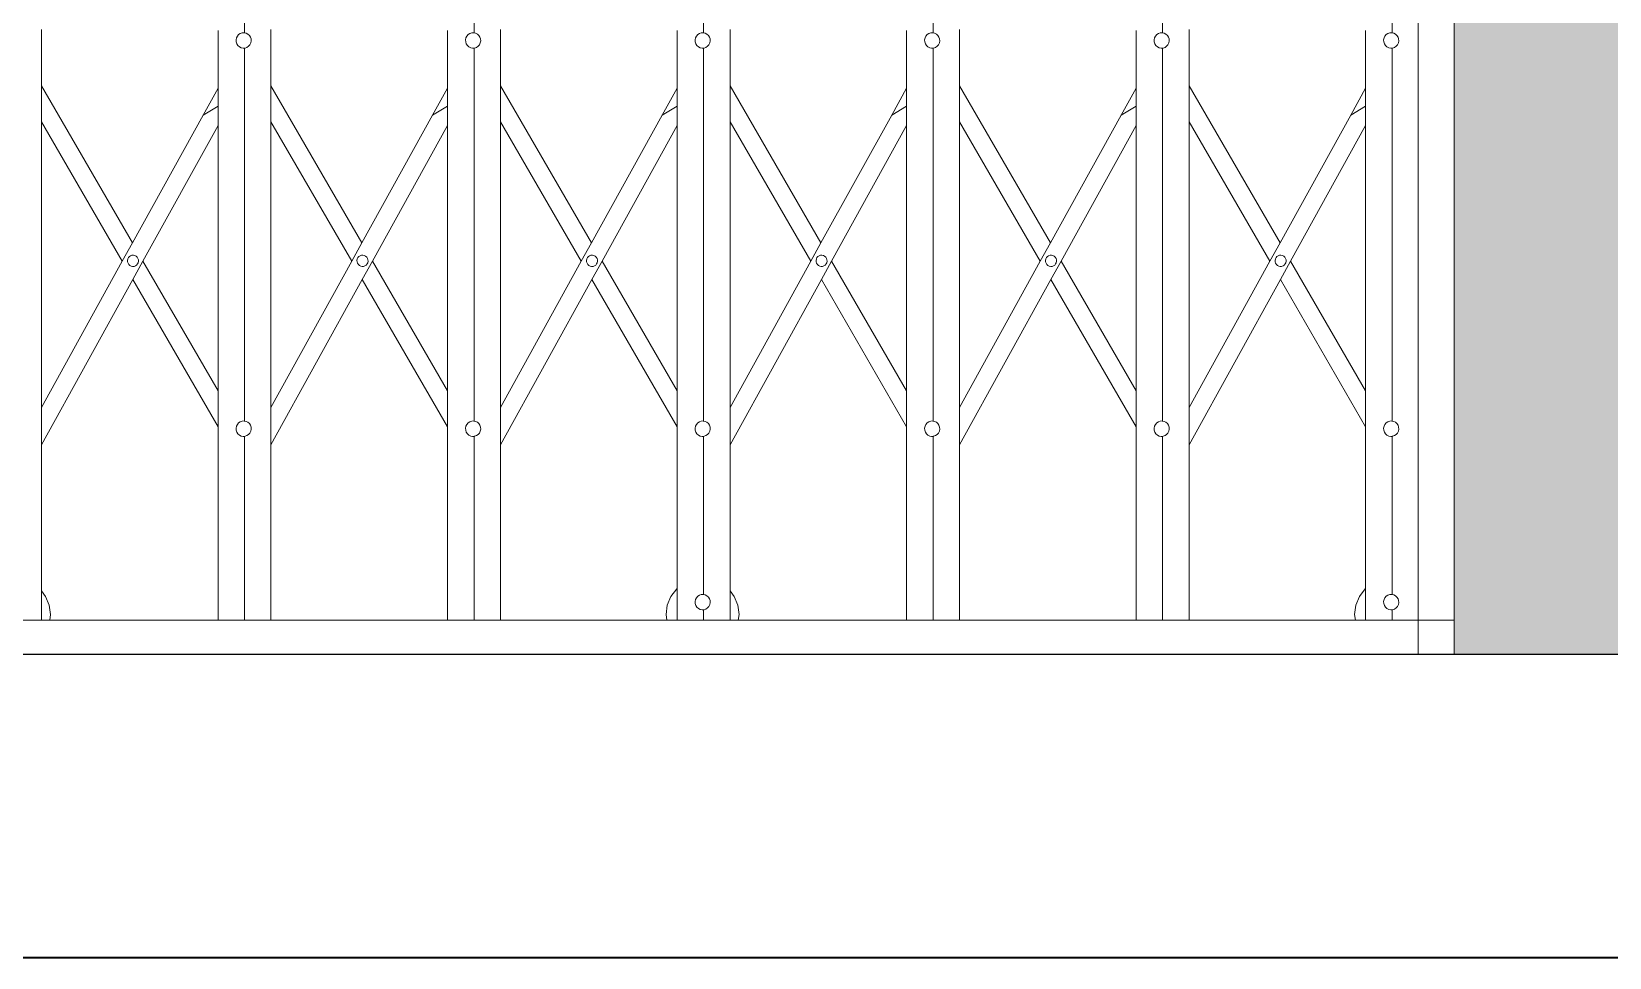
# Model space of a CAD drawing. Header units: inches. Extents: x -6800 to 96653, y -25814 to 17379.
# Drawn here: x 78948.1 to 79010.5, y -17416.8 to -17380.2 of the extents above; entities that cross this region are included whole.
import ezdxf

# ---------------------------------------------------------------- set-up
doc = ezdxf.new("R2010")
doc.units = ezdxf.units.IN
doc.header["$MEASUREMENT"] = 0
for name, color, linetype, lineweight in [('Door ele', 20, 'Continuous', 15), ('Ground level', 210, 'Continuous', 35), ('Win ele', 211, 'Continuous', 15)]:
    doc.layers.add(name, color=color, linetype=linetype, lineweight=lineweight)

msp = doc.modelspace()

# ---------------------------------------------------------------- hatches: boundary and pattern name
at = {"layer": 'Win ele', "transparency": 33554559}
h = msp.add_hatch(color=256, dxfattribs=at)
h.dxf.hatch_style = 1
h.paths.add_polyline_path([(79495.029, -17231.325), (79333.029, -17231.325), (79333.029, -17237.825), (79337.529, -17237.825), (79337.529, -17237.325), (79490.529, -17237.325), (79490.529, -17237.825), (79495.029, -17237.825)])
h.paths.add_polyline_path([(79330.029, -17231.325), (79228.029, -17231.325), (79228.029, -17237.825), (79232.529, -17237.825), (79232.529, -17237.325), (79325.529, -17237.325), (79325.529, -17237.825), (79330.029, -17237.825)])
h.paths.add_polyline_path([(79225.029, -17231.325), (79193.529, -17231.325), (79193.529, -17237.325), (79220.529, -17237.325), (79220.529, -17237.825), (79225.029, -17237.825)])
h.paths.add_polyline_path([(79145.529, -17231.325), (79120.029, -17231.325), (79120.029, -17237.825), (79124.529, -17237.825), (79124.529, -17237.325), (79145.529, -17237.325)])
h.paths.add_polyline_path([(79117.029, -17231.325), (79012.029, -17231.325), (79012.029, -17237.825), (79016.529, -17237.825), (79016.529, -17237.325), (79112.529, -17237.325), (79112.529, -17237.825), (79117.029, -17237.825)])
h.paths.add_polyline_path([(79009.029, -17231.325), (78886.029, -17231.325), (78886.029, -17237.825), (78890.529, -17237.825), (78890.529, -17237.325), (79004.529, -17237.325), (79004.529, -17237.825), (79009.029, -17237.825)])
h.paths.add_polyline_path([(78883.029, -17231.325), (78878.529, -17231.325), (78878.529, -17237.825), (78883.029, -17237.825)])
h.paths.add_polyline_path([(78890.529, -17239.325), (78886.029, -17239.325), (78886.029, -17267.325), (78890.529, -17267.325)])
h.paths.add_polyline_path([(78883.029, -17239.325), (78878.529, -17239.325), (78878.529, -17267.325), (78883.029, -17267.325)])
h.paths.add_polyline_path([(79009.029, -17239.325), (79004.529, -17239.325), (79004.529, -17267.325), (79009.029, -17267.325)])
h.paths.add_polyline_path([(79016.529, -17239.325), (79012.029, -17239.325), (79012.029, -17267.325), (79016.529, -17267.325)])
h.paths.add_polyline_path([(79124.529, -17239.325), (79120.029, -17239.325), (79120.029, -17267.325), (79124.529, -17267.325)])
h.paths.add_polyline_path([(79117.029, -17239.325), (79112.529, -17239.325), (79112.529, -17267.325), (79117.029, -17267.325)])
h.paths.add_polyline_path([(79225.029, -17239.325), (79220.529, -17239.325), (79220.529, -17267.325), (79225.029, -17267.325)])
h.paths.add_polyline_path([(79232.529, -17239.325), (79228.029, -17239.325), (79228.029, -17267.325), (79232.529, -17267.325)])
h.paths.add_polyline_path([(79337.529, -17239.325), (79333.029, -17239.325), (79333.029, -17267.325), (79337.529, -17267.325)])
h.paths.add_polyline_path([(79330.029, -17239.325), (79325.529, -17239.325), (79325.529, -17267.325), (79330.029, -17267.325)])
h.paths.add_polyline_path([(79337.529, -17272.325), (79595.529, -17272.325), (79595.529, -17286.325), (79607.529, -17286.325), (79607.529, -17272.325), (79703.529, -17272.325), (79703.529, -17286.325), (79715.529, -17286.325), (79715.529, -17272.325), (79856.529, -17272.325), (79856.529, -17286.325), (79868.529, -17286.325), (79868.529, -17272.325), (80009.529, -17272.325), (80009.529, -17286.325), (80021.529, -17286.325), (80021.529, -17272.325), (80063.529, -17272.325), (80063.529, -17267.325), (78836.529, -17267.325), (78836.529, -17272.325), (78878.529, -17272.325), (78878.529, -17286.325), (78890.529, -17286.325), (78890.529, -17272.325), (79004.529, -17272.325), (79004.529, -17286.325), (79016.529, -17286.325), (79016.529, -17272.325), (79112.529, -17272.325), (79112.529, -17286.325), (79124.529, -17286.325), (79124.529, -17272.325), (79220.529, -17272.325), (79220.529, -17286.325), (79232.529, -17286.325), (79232.529, -17272.325), (79325.529, -17272.325), (79325.529, -17286.325), (79337.529, -17286.325)])
h.paths.add_polyline_path([(79225.029, -17157.325), (79120.029, -17157.325), (79120.029, -17166.325), (79225.029, -17166.325)])
h.paths.add_polyline_path([(79330.029, -17157.325), (79228.029, -17157.325), (79228.029, -17166.325), (79330.029, -17166.325)])
h.paths.add_polyline_path([(79117.029, -17157.325), (79012.029, -17157.325), (79012.029, -17166.325), (79117.029, -17166.325)])
h.paths.add_polyline_path([(79009.029, -17157.325), (78917.529, -17157.325), (78886.029, -17157.325), (78886.029, -17166.325), (79009.029, -17166.325)])
h.paths.add_polyline_path([(78883.029, -17157.325), (78878.529, -17157.325), (78878.529, -17160.325), (78836.529, -17160.325), (78836.529, -17166.325), (78883.029, -17166.325)])
h.paths.add_polyline_path([(79495.029, -17157.325), (79333.029, -17157.325), (79333.029, -17166.325), (79495.029, -17166.325)])
h.paths.add_polyline_path([(79600.029, -17157.325), (79498.029, -17157.325), (79498.029, -17166.325), (79600.029, -17166.325)])
h.paths.add_polyline_path([(79708.029, -17157.325), (79603.029, -17157.325), (79603.029, -17166.325), (79708.029, -17166.325)])
h.paths.add_polyline_path([(79861.029, -17157.325), (79711.029, -17157.325), (79711.029, -17166.325), (79861.029, -17166.325)])
h.paths.add_polyline_path([(80014.029, -17157.325), (79864.029, -17157.325), (79864.029, -17166.325), (80014.029, -17166.325)])
h.paths.add_polyline_path([(80063.529, -17157.325), (80017.029, -17157.325), (80017.029, -17166.325), (80063.529, -17166.325)])
h.paths.add_polyline_path([(80063.529, -17231.325), (80017.029, -17231.325), (80017.029, -17237.825), (80021.529, -17237.825), (80021.529, -17237.325), (80063.529, -17237.325)])
h.paths.add_polyline_path([(80021.529, -17239.325), (80017.029, -17239.325), (80017.029, -17267.325), (80021.529, -17267.325)])
h.paths.add_polyline_path([(80014.029, -17239.325), (80009.529, -17239.325), (80009.529, -17267.325), (80014.029, -17267.325)])
h.paths.add_polyline_path([(80014.029, -17231.325), (79864.029, -17231.325), (79864.029, -17237.825), (79868.529, -17237.825), (79868.529, -17237.325), (80009.529, -17237.325), (80009.529, -17237.825), (80014.029, -17237.825)])
h.paths.add_polyline_path([(79861.029, -17231.325), (79793.529, -17231.325), (79793.529, -17237.325), (79856.529, -17237.325), (79856.529, -17237.825), (79861.029, -17237.825)])
h.paths.add_polyline_path([(79868.529, -17239.325), (79864.029, -17239.325), (79864.029, -17267.325), (79868.529, -17267.325)])
h.paths.add_polyline_path([(79861.029, -17239.325), (79856.529, -17239.325), (79856.529, -17267.325), (79861.029, -17267.325)])
h.paths.add_polyline_path([(79715.529, -17239.325), (79711.029, -17239.325), (79711.029, -17267.325), (79715.529, -17267.325)])
h.paths.add_polyline_path([(79708.029, -17239.325), (79703.529, -17239.325), (79703.529, -17267.325), (79708.029, -17267.325)])
h.paths.add_polyline_path([(79708.029, -17231.325), (79703.529, -17231.325), (79703.529, -17237.825), (79708.029, -17237.825)])
h.paths.add_polyline_path([(79745.529, -17231.325), (79711.029, -17231.325), (79711.029, -17237.825), (79715.529, -17237.825), (79715.529, -17237.325), (79745.529, -17237.325)])
h.paths.add_polyline_path([(79607.529, -17239.325), (79603.029, -17239.325), (79603.029, -17267.325), (79607.529, -17267.325)])
h.paths.add_polyline_path([(79607.529, -17231.325), (79603.029, -17231.325), (79603.029, -17237.825), (79607.529, -17237.825)])
h.paths.add_polyline_path([(79600.029, -17231.325), (79565.529, -17231.325), (79565.529, -17237.325), (79595.529, -17237.325), (79595.529, -17237.825), (79600.029, -17237.825)])
h.paths.add_polyline_path([(79600.029, -17239.325), (79595.529, -17239.325), (79595.529, -17267.325), (79600.029, -17267.325)])
h.paths.add_polyline_path([(79517.529, -17231.325), (79498.029, -17231.325), (79498.029, -17237.825), (79502.529, -17237.825), (79502.529, -17237.325), (79517.529, -17237.325)])
h.paths.add_polyline_path([(79495.029, -17239.325), (79490.529, -17239.325), (79490.529, -17267.325), (79495.029, -17267.325)])
h.paths.add_polyline_path([(79502.529, -17239.325), (79498.029, -17239.325), (79498.029, -17267.325), (79502.529, -17267.325)])
h.paths.add_polyline_path([(79502.529, -17272.325), (79490.529, -17272.325), (79490.529, -17404.825), (79502.529, -17404.825)])
h.paths.add_polyline_path([(79337.529, -17286.325), (79325.529, -17286.325), (79325.529, -17404.825), (79337.529, -17404.825)])
h.paths.add_polyline_path([(79232.529, -17286.325), (79220.529, -17286.325), (79220.529, -17404.825), (79232.529, -17404.825)])
h.paths.add_polyline_path([(79124.529, -17286.325), (79112.529, -17286.325), (79112.529, -17404.825), (79124.529, -17404.825)])
h.paths.add_polyline_path([(79016.529, -17286.325), (79004.529, -17286.325), (79004.529, -17298.325), (78890.529, -17298.325), (78890.529, -17304.325), (78891.954, -17304.325), (79002.961, -17304.325), (79004.386, -17304.325), (79004.386, -17305.75), (79004.386, -17358.572), (79004.386, -17403.485), (79004.386, -17404.825), (79016.529, -17404.825)])
h.paths.add_polyline_path([(78890.529, -17286.325), (78878.529, -17286.325), (78878.529, -17404.825), (78890.529, -17404.825)])
h.paths.add_polyline_path([(79715.529, -17286.325), (79703.529, -17286.325), (79703.529, -17404.825), (79715.529, -17404.825)])
h.paths.add_polyline_path([(79868.529, -17286.325), (79856.529, -17286.325), (79856.529, -17416.825), (79868.529, -17416.825)])
h.paths.add_polyline_path([(80021.529, -17286.325), (80009.529, -17286.325), (80009.529, -17416.825), (80021.529, -17416.825)])
h.paths.add_polyline_path([(78878.529, -17239.325), (78836.529, -17239.325), (78836.529, -17242.325), (78878.529, -17242.325)])
h.paths.add_polyline_path([(78878.529, -17236.325), (78836.529, -17236.325), (78836.529, -17237.825), (78878.529, -17237.825)])

# ---------------------------------------------------------------- linework, layer by layer
at = {"transparency": 33554687}
msp.add_line((78825.529, -17404.825), (79703.529, -17404.825), dxfattribs=at)
at = {"layer": 'Door ele', "transparency": 33554651}
for p, q in [((79002.961, -17358.572), (79002.961, -17403.485)), ((79004.386, -17403.485), (79004.386, -17358.572)), ((78956.541, -17380.252), (78956.541, -17366.518)), ((78965.62, -17380.252), (78965.62, -17366.518)), ((78974.698, -17380.252), (78974.698, -17366.518)), ((78983.776, -17380.252), (78983.776, -17366.518)), ((78992.854, -17380.252), (78992.854, -17366.518)), ((79001.932, -17380.252), (79001.932, -17366.518)), ((78948.511, -17382.351), (78948.511, -17380.123)), ((78955.494, -17382.438), (78955.494, -17380.159)), ((78956.223, -17380.455), (78956.207, -17380.533)), ((78956.207, -17380.533), (78956.212, -17380.613)), ((78956.258, -17380.383), (78956.223, -17380.455)), ((78956.31, -17380.323), (78956.258, -17380.383)), ((78956.375, -17380.279), (78956.31, -17380.323)), ((78956.449, -17380.254), (78956.375, -17380.279)), ((78956.527, -17380.249), (78956.449, -17380.254)), ((78956.541, -17380.252), (78956.527, -17380.249)), ((78956.604, -17380.265), (78956.541, -17380.252)), ((78956.674, -17380.301), (78956.604, -17380.265)), ((78956.733, -17380.354), (78956.674, -17380.301)), ((78956.776, -17380.421), (78956.733, -17380.354)), ((78956.8, -17380.496), (78956.776, -17380.421)), ((78956.805, -17380.576), (78956.8, -17380.496)), ((78957.589, -17382.351), (78957.589, -17380.123)), ((78964.572, -17382.438), (78964.572, -17380.159)), ((78965.301, -17380.455), (78965.286, -17380.533)), ((78965.286, -17380.533), (78965.29, -17380.613)), ((78965.336, -17380.383), (78965.301, -17380.455)), ((78965.388, -17380.323), (78965.336, -17380.383)), ((78965.453, -17380.279), (78965.388, -17380.323)), ((78965.528, -17380.254), (78965.453, -17380.279)), ((78965.606, -17380.249), (78965.528, -17380.254)), ((78965.62, -17380.252), (78965.606, -17380.249)), ((78965.682, -17380.265), (78965.62, -17380.252)), ((78965.752, -17380.301), (78965.682, -17380.265)), ((78965.811, -17380.354), (78965.752, -17380.301)), ((78965.854, -17380.421), (78965.811, -17380.354)), ((78965.879, -17380.496), (78965.854, -17380.421)), ((78965.883, -17380.576), (78965.879, -17380.496)), ((78966.667, -17382.351), (78966.667, -17380.123)), ((78973.65, -17382.438), (78973.65, -17380.159)), ((78974.379, -17380.455), (78974.364, -17380.533)), ((78974.364, -17380.533), (78974.369, -17380.613)), ((78974.414, -17380.383), (78974.379, -17380.455)), ((78974.466, -17380.323), (78974.414, -17380.383)), ((78974.532, -17380.279), (78974.466, -17380.323)), ((78974.606, -17380.254), (78974.532, -17380.279)), ((78974.684, -17380.249), (78974.606, -17380.254)), ((78974.698, -17380.252), (78974.684, -17380.249)), ((78974.76, -17380.265), (78974.698, -17380.252)), ((78974.83, -17380.301), (78974.76, -17380.265)), ((78974.889, -17380.354), (78974.83, -17380.301)), ((78974.932, -17380.421), (78974.889, -17380.354)), ((78974.957, -17380.496), (78974.932, -17380.421)), ((78974.961, -17380.576), (78974.957, -17380.496)), ((78975.745, -17382.351), (78975.745, -17380.123)), ((78982.728, -17382.438), (78982.728, -17380.159)), ((78983.458, -17380.455), (78983.442, -17380.533)), ((78983.442, -17380.533), (78983.447, -17380.613)), ((78983.493, -17380.383), (78983.458, -17380.455)), ((78983.544, -17380.323), (78983.493, -17380.383)), ((78983.61, -17380.279), (78983.544, -17380.323)), ((78983.684, -17380.254), (78983.61, -17380.279)), ((78983.762, -17380.249), (78983.684, -17380.254)), ((78983.776, -17380.252), (78983.762, -17380.249)), ((78983.839, -17380.265), (78983.776, -17380.252)), ((78983.909, -17380.301), (78983.839, -17380.265)), ((78983.967, -17380.354), (78983.909, -17380.301)), ((78984.01, -17380.421), (78983.967, -17380.354)), ((78984.035, -17380.496), (78984.01, -17380.421)), ((78984.04, -17380.576), (78984.035, -17380.496)), ((78984.823, -17382.351), (78984.823, -17380.123)), ((78991.807, -17382.438), (78991.807, -17380.159)), ((78992.536, -17380.455), (78992.52, -17380.533)), ((78992.52, -17380.533), (78992.525, -17380.613)), ((78992.571, -17380.383), (78992.536, -17380.455)), ((78992.623, -17380.323), (78992.571, -17380.383)), ((78992.688, -17380.279), (78992.623, -17380.323)), ((78992.762, -17380.254), (78992.688, -17380.279)), ((78992.84, -17380.249), (78992.762, -17380.254)), ((78992.854, -17380.252), (78992.84, -17380.249)), ((78992.917, -17380.265), (78992.854, -17380.252)), ((78992.987, -17380.301), (78992.917, -17380.265)), ((78993.045, -17380.354), (78992.987, -17380.301)), ((78993.088, -17380.421), (78993.045, -17380.354)), ((78993.113, -17380.496), (78993.088, -17380.421)), ((78993.118, -17380.576), (78993.113, -17380.496)), ((78993.902, -17382.351), (78993.902, -17380.123)), ((79000.885, -17382.438), (79000.885, -17380.159)), ((79001.614, -17380.455), (79001.598, -17380.533)), ((79001.598, -17380.533), (79001.603, -17380.613)), ((79001.649, -17380.383), (79001.614, -17380.455)), ((79001.701, -17380.323), (79001.649, -17380.383)), ((79001.766, -17380.279), (79001.701, -17380.323)), ((79001.84, -17380.254), (79001.766, -17380.279)), ((79001.918, -17380.249), (79001.84, -17380.254)), ((79001.932, -17380.252), (79001.918, -17380.249)), ((79001.995, -17380.265), (79001.932, -17380.252)), ((79002.065, -17380.301), (79001.995, -17380.265)), ((79002.123, -17380.354), (79002.065, -17380.301)), ((79002.167, -17380.421), (79002.123, -17380.354)), ((79002.191, -17380.496), (79002.167, -17380.421)), ((79002.196, -17380.576), (79002.191, -17380.496)), ((78956.212, -17380.613), (78956.237, -17380.689)), ((78956.237, -17380.689), (78956.28, -17380.756)), ((78956.28, -17380.756), (78956.339, -17380.809)), ((78956.339, -17380.809), (78956.409, -17380.844)), ((78956.409, -17380.844), (78956.485, -17380.86)), ((78956.485, -17380.86), (78956.541, -17380.857)), ((78956.541, -17380.857), (78956.563, -17380.856)), ((78956.541, -17395.609), (78956.541, -17380.857)), ((78956.563, -17380.856), (78956.637, -17380.83)), ((78956.637, -17380.83), (78956.703, -17380.786)), ((78956.703, -17380.786), (78956.755, -17380.726)), ((78956.755, -17380.726), (78956.79, -17380.655)), ((78956.79, -17380.655), (78956.805, -17380.576)), ((78965.29, -17380.613), (78965.315, -17380.689)), ((78965.315, -17380.689), (78965.358, -17380.756)), ((78965.358, -17380.756), (78965.417, -17380.809)), ((78965.417, -17380.809), (78965.487, -17380.844)), ((78965.487, -17380.844), (78965.563, -17380.86)), ((78965.563, -17380.86), (78965.62, -17380.857)), ((78965.62, -17380.857), (78965.641, -17380.856)), ((78965.62, -17395.609), (78965.62, -17380.857)), ((78965.641, -17380.856), (78965.716, -17380.83)), ((78965.716, -17380.83), (78965.781, -17380.786)), ((78965.781, -17380.786), (78965.833, -17380.726)), ((78965.833, -17380.726), (78965.868, -17380.655)), ((78965.868, -17380.655), (78965.883, -17380.576)), ((78974.369, -17380.613), (78974.393, -17380.689)), ((78974.393, -17380.689), (78974.436, -17380.756)), ((78974.436, -17380.756), (78974.495, -17380.809)), ((78974.495, -17380.809), (78974.565, -17380.844)), ((78974.565, -17380.844), (78974.642, -17380.86)), ((78974.642, -17380.86), (78974.698, -17380.857)), ((78974.698, -17380.857), (78974.72, -17380.856)), ((78974.698, -17395.609), (78974.698, -17380.857)), ((78974.72, -17380.856), (78974.794, -17380.83)), ((78974.794, -17380.83), (78974.859, -17380.786)), ((78974.859, -17380.786), (78974.911, -17380.726)), ((78974.911, -17380.726), (78974.946, -17380.655)), ((78974.946, -17380.655), (78974.961, -17380.576)), ((78983.447, -17380.613), (78983.471, -17380.689)), ((78983.471, -17380.689), (78983.515, -17380.756)), ((78983.515, -17380.756), (78983.573, -17380.809)), ((78983.573, -17380.809), (78983.643, -17380.844)), ((78983.643, -17380.844), (78983.72, -17380.86)), ((78983.72, -17380.86), (78983.776, -17380.857)), ((78983.776, -17380.857), (78983.798, -17380.856)), ((78983.776, -17395.609), (78983.776, -17380.857)), ((78983.798, -17380.856), (78983.872, -17380.83)), ((78983.872, -17380.83), (78983.937, -17380.786)), ((78983.937, -17380.786), (78983.989, -17380.726)), ((78983.989, -17380.726), (78984.024, -17380.655)), ((78984.024, -17380.655), (78984.04, -17380.576)), ((78992.525, -17380.613), (78992.55, -17380.689)), ((78992.55, -17380.689), (78992.593, -17380.756)), ((78992.593, -17380.756), (78992.651, -17380.809)), ((78992.651, -17380.809), (78992.721, -17380.844)), ((78992.721, -17380.844), (78992.798, -17380.86)), ((78992.798, -17380.86), (78992.854, -17380.857)), ((78992.854, -17380.857), (78992.876, -17380.856)), ((78992.854, -17395.609), (78992.854, -17380.857)), ((78992.876, -17380.856), (78992.95, -17380.83)), ((78992.95, -17380.83), (78993.015, -17380.786)), ((78993.015, -17380.786), (78993.067, -17380.726)), ((78993.067, -17380.726), (78993.102, -17380.655)), ((78993.102, -17380.655), (78993.118, -17380.576)), ((79001.603, -17380.613), (79001.628, -17380.689)), ((79001.628, -17380.689), (79001.671, -17380.756)), ((79001.671, -17380.756), (79001.73, -17380.809)), ((79001.73, -17380.809), (79001.799, -17380.844)), ((79001.799, -17380.844), (79001.876, -17380.86)), ((79001.876, -17380.86), (79001.932, -17380.857)), ((79001.932, -17380.857), (79001.954, -17380.856)), ((79001.932, -17395.609), (79001.932, -17380.857)), ((79001.954, -17380.856), (79002.028, -17380.83)), ((79002.028, -17380.83), (79002.094, -17380.786)), ((79002.094, -17380.786), (79002.145, -17380.726)), ((79002.145, -17380.726), (79002.18, -17380.655)), ((79002.18, -17380.655), (79002.196, -17380.576)), ((78948.511, -17382.351), (78952.108, -17388.563)), ((78948.511, -17383.776), (78948.511, -17382.351)), ((78957.589, -17382.351), (78961.186, -17388.563)), ((78957.589, -17383.776), (78957.589, -17382.351)), ((78966.667, -17382.351), (78970.265, -17388.563)), ((78966.667, -17383.776), (78966.667, -17382.351)), ((78975.745, -17382.351), (78979.343, -17388.563)), ((78975.745, -17383.776), (78975.745, -17382.351)), ((78984.823, -17382.351), (78988.421, -17388.563)), ((78984.823, -17383.776), (78984.823, -17382.351)), ((78993.902, -17382.351), (78997.499, -17388.563)), ((78993.902, -17383.776), (78993.902, -17382.351)), ((78955.494, -17382.438), (78954.904, -17383.505)), ((78955.494, -17383.157), (78955.494, -17382.438)), ((78964.572, -17382.438), (78963.982, -17383.505)), ((78964.572, -17383.157), (78964.572, -17382.438)), ((78973.65, -17382.438), (78973.06, -17383.505)), ((78973.65, -17383.157), (78973.65, -17382.438)), ((78982.728, -17382.438), (78982.139, -17383.505)), ((78982.728, -17383.157), (78982.728, -17382.438)), ((78991.807, -17382.438), (78991.217, -17383.505)), ((78991.807, -17383.157), (78991.807, -17382.438)), ((79000.885, -17382.438), (79000.295, -17383.505)), ((79000.885, -17383.157), (79000.885, -17382.438)), ((78954.904, -17383.505), (78952.108, -17388.563)), ((78955.494, -17383.157), (78954.904, -17383.505)), ((78955.494, -17383.914), (78955.494, -17383.157)), ((78963.982, -17383.505), (78961.186, -17388.563)), ((78964.572, -17383.157), (78963.982, -17383.505)), ((78964.572, -17383.914), (78964.572, -17383.157)), ((78973.06, -17383.505), (78970.265, -17388.563)), ((78973.65, -17383.157), (78973.06, -17383.505)), ((78973.65, -17383.914), (78973.65, -17383.157)), ((78982.139, -17383.505), (78979.343, -17388.563)), ((78982.728, -17383.157), (78982.139, -17383.505)), ((78982.728, -17383.914), (78982.728, -17383.157)), ((78991.217, -17383.505), (78988.421, -17388.563)), ((78991.807, -17383.157), (78991.217, -17383.505)), ((78991.807, -17383.914), (78991.807, -17383.157)), ((79000.295, -17383.505), (78997.499, -17388.563)), ((79000.885, -17383.157), (79000.295, -17383.505)), ((79000.885, -17383.914), (79000.885, -17383.157)), ((78948.511, -17395.072), (78948.511, -17383.776)), ((78948.511, -17383.776), (78951.705, -17389.292)), ((78955.494, -17383.914), (78952.526, -17389.284)), ((78955.494, -17394.409), (78955.494, -17383.914)), ((78957.589, -17395.072), (78957.589, -17383.776)), ((78957.589, -17383.776), (78960.783, -17389.292)), ((78964.572, -17383.914), (78961.604, -17389.284)), ((78964.572, -17394.409), (78964.572, -17383.914)), ((78966.667, -17395.072), (78966.667, -17383.776)), ((78966.667, -17383.776), (78969.862, -17389.292)), ((78973.65, -17383.914), (78970.682, -17389.284)), ((78973.65, -17394.409), (78973.65, -17383.914)), ((78975.745, -17395.072), (78975.745, -17383.776)), ((78975.745, -17383.776), (78978.94, -17389.292)), ((78982.728, -17383.914), (78979.76, -17389.284)), ((78982.728, -17394.409), (78982.728, -17383.914)), ((78984.823, -17395.072), (78984.823, -17383.776)), ((78984.823, -17383.776), (78988.018, -17389.292)), ((78991.807, -17383.914), (78988.838, -17389.284)), ((78991.807, -17394.409), (78991.807, -17383.914)), ((78993.902, -17395.072), (78993.902, -17383.776)), ((78993.902, -17383.776), (78997.096, -17389.292)), ((79000.885, -17383.914), (78997.916, -17389.284)), ((79000.885, -17394.409), (79000.885, -17383.914)), ((78952.108, -17388.563), (78951.705, -17389.292)), ((78961.186, -17388.563), (78960.783, -17389.292)), ((78970.265, -17388.563), (78969.862, -17389.292)), ((78979.343, -17388.563), (78978.94, -17389.292)), ((78988.421, -17388.563), (78988.018, -17389.292)), ((78997.499, -17388.563), (78997.096, -17389.292)), ((78951.924, -17389.199), (78951.913, -17389.256)), ((78951.913, -17389.256), (78951.916, -17389.315)), ((78951.95, -17389.147), (78951.924, -17389.199)), ((78951.988, -17389.103), (78951.95, -17389.147)), ((78952.035, -17389.071), (78951.988, -17389.103)), ((78952.09, -17389.052), (78952.035, -17389.071)), ((78952.09, -17389.052), (78952.118, -17389.051)), ((78952.147, -17389.049), (78952.118, -17389.051)), ((78952.526, -17389.284), (78952.123, -17390.013)), ((78952.202, -17389.061), (78952.147, -17389.049)), ((78952.254, -17389.087), (78952.202, -17389.061)), ((78952.296, -17389.125), (78952.254, -17389.087)), ((78952.328, -17389.174), (78952.296, -17389.125)), ((78952.346, -17389.229), (78952.328, -17389.174)), ((78952.349, -17389.288), (78952.346, -17389.229)), ((78952.526, -17389.284), (78955.494, -17394.409)), ((78961.003, -17389.199), (78960.991, -17389.256)), ((78960.991, -17389.256), (78960.995, -17389.315)), ((78961.028, -17389.147), (78961.003, -17389.199)), ((78961.066, -17389.103), (78961.028, -17389.147)), ((78961.114, -17389.071), (78961.066, -17389.103)), ((78961.168, -17389.052), (78961.114, -17389.071)), ((78961.168, -17389.052), (78961.225, -17389.049)), ((78961.604, -17389.284), (78961.201, -17390.013)), ((78961.281, -17389.061), (78961.225, -17389.049)), ((78961.332, -17389.087), (78961.281, -17389.061)), ((78961.374, -17389.125), (78961.332, -17389.087)), ((78961.406, -17389.174), (78961.374, -17389.125)), ((78961.424, -17389.229), (78961.406, -17389.174)), ((78961.427, -17389.288), (78961.424, -17389.229)), ((78961.604, -17389.284), (78964.572, -17394.409)), ((78970.081, -17389.199), (78970.069, -17389.256)), ((78970.069, -17389.256), (78970.073, -17389.315)), ((78970.106, -17389.147), (78970.081, -17389.199)), ((78970.144, -17389.103), (78970.106, -17389.147)), ((78970.192, -17389.071), (78970.144, -17389.103)), ((78970.246, -17389.052), (78970.192, -17389.071)), ((78970.246, -17389.052), (78970.303, -17389.049)), ((78970.682, -17389.284), (78970.279, -17390.013)), ((78970.359, -17389.061), (78970.303, -17389.049)), ((78970.41, -17389.087), (78970.359, -17389.061)), ((78970.453, -17389.125), (78970.41, -17389.087)), ((78970.484, -17389.174), (78970.453, -17389.125)), ((78970.502, -17389.229), (78970.484, -17389.174)), ((78970.506, -17389.288), (78970.502, -17389.229)), ((78970.682, -17389.284), (78973.65, -17394.409)), ((78979.159, -17389.199), (78979.148, -17389.256)), ((78979.148, -17389.256), (78979.151, -17389.315)), ((78979.184, -17389.147), (78979.159, -17389.199)), ((78979.222, -17389.103), (78979.184, -17389.147)), ((78979.27, -17389.071), (78979.222, -17389.103)), ((78979.324, -17389.052), (78979.27, -17389.071)), ((78979.324, -17389.052), (78979.353, -17389.051)), ((78979.381, -17389.049), (78979.353, -17389.051)), ((78979.76, -17389.284), (78979.357, -17390.013)), ((78979.437, -17389.061), (78979.381, -17389.049)), ((78979.488, -17389.087), (78979.437, -17389.061)), ((78979.531, -17389.125), (78979.488, -17389.087)), ((78979.562, -17389.174), (78979.531, -17389.125)), ((78979.58, -17389.229), (78979.562, -17389.174)), ((78979.584, -17389.288), (78979.58, -17389.229)), ((78979.76, -17389.284), (78982.728, -17394.409)), ((78988.237, -17389.199), (78988.226, -17389.256)), ((78988.226, -17389.256), (78988.229, -17389.315)), ((78988.263, -17389.147), (78988.237, -17389.199)), ((78988.3, -17389.103), (78988.263, -17389.147)), ((78988.348, -17389.071), (78988.3, -17389.103)), ((78988.403, -17389.052), (78988.348, -17389.071)), ((78988.403, -17389.052), (78988.431, -17389.051)), ((78988.459, -17389.049), (78988.431, -17389.051)), ((78988.838, -17389.284), (78988.435, -17390.013)), ((78988.515, -17389.061), (78988.459, -17389.049)), ((78988.566, -17389.087), (78988.515, -17389.061)), ((78988.609, -17389.125), (78988.566, -17389.087)), ((78988.64, -17389.174), (78988.609, -17389.125)), ((78988.659, -17389.229), (78988.64, -17389.174)), ((78988.662, -17389.288), (78988.659, -17389.229)), ((78988.838, -17389.284), (78991.807, -17394.409)), ((78997.315, -17389.199), (78997.304, -17389.256)), ((78997.304, -17389.256), (78997.307, -17389.315)), ((78997.341, -17389.147), (78997.315, -17389.199)), ((78997.379, -17389.103), (78997.341, -17389.147)), ((78997.426, -17389.071), (78997.379, -17389.103)), ((78997.481, -17389.052), (78997.426, -17389.071)), ((78997.481, -17389.052), (78997.509, -17389.051)), ((78997.537, -17389.049), (78997.509, -17389.051)), ((78997.916, -17389.284), (78997.513, -17390.013)), ((78997.593, -17389.061), (78997.537, -17389.049)), ((78997.644, -17389.087), (78997.593, -17389.061)), ((78997.687, -17389.125), (78997.644, -17389.087)), ((78997.719, -17389.174), (78997.687, -17389.125)), ((78997.737, -17389.229), (78997.719, -17389.174)), ((78997.74, -17389.288), (78997.737, -17389.229)), ((78997.916, -17389.284), (79000.885, -17394.409)), ((78951.705, -17389.292), (78948.511, -17395.072)), ((78951.916, -17389.315), (78951.935, -17389.37)), ((78951.935, -17389.37), (78951.966, -17389.419)), ((78951.966, -17389.419), (78952.009, -17389.457)), ((78952.009, -17389.457), (78952.06, -17389.483)), ((78952.06, -17389.483), (78952.116, -17389.495)), ((78952.116, -17389.495), (78952.173, -17389.492)), ((78952.173, -17389.492), (78952.227, -17389.473)), ((78952.227, -17389.473), (78952.275, -17389.441)), ((78952.275, -17389.441), (78952.312, -17389.397)), ((78952.312, -17389.397), (78952.338, -17389.345)), ((78952.338, -17389.345), (78952.349, -17389.288)), ((78960.783, -17389.292), (78957.589, -17395.072)), ((78960.995, -17389.315), (78961.013, -17389.37)), ((78961.013, -17389.37), (78961.044, -17389.419)), ((78961.044, -17389.419), (78961.087, -17389.457)), ((78961.087, -17389.457), (78961.138, -17389.483)), ((78961.138, -17389.483), (78961.194, -17389.495)), ((78961.194, -17389.495), (78961.251, -17389.492)), ((78961.251, -17389.492), (78961.305, -17389.473)), ((78961.305, -17389.473), (78961.353, -17389.441)), ((78961.353, -17389.441), (78961.391, -17389.397)), ((78961.391, -17389.397), (78961.416, -17389.345)), ((78961.416, -17389.345), (78961.427, -17389.288)), ((78969.862, -17389.292), (78966.667, -17395.072)), ((78970.073, -17389.315), (78970.091, -17389.37)), ((78970.091, -17389.37), (78970.122, -17389.419)), ((78970.122, -17389.419), (78970.165, -17389.457)), ((78970.165, -17389.457), (78970.216, -17389.483)), ((78970.216, -17389.483), (78970.272, -17389.495)), ((78970.272, -17389.495), (78970.329, -17389.492)), ((78970.329, -17389.492), (78970.383, -17389.473)), ((78970.383, -17389.473), (78970.431, -17389.441)), ((78970.431, -17389.441), (78970.469, -17389.397)), ((78970.469, -17389.397), (78970.494, -17389.345)), ((78970.494, -17389.345), (78970.506, -17389.288)), ((78978.94, -17389.292), (78975.745, -17395.072)), ((78979.151, -17389.315), (78979.169, -17389.37)), ((78979.169, -17389.37), (78979.201, -17389.419)), ((78979.201, -17389.419), (78979.243, -17389.457)), ((78979.243, -17389.457), (78979.294, -17389.483)), ((78979.294, -17389.483), (78979.35, -17389.495)), ((78979.35, -17389.495), (78979.407, -17389.492)), ((78979.407, -17389.492), (78979.461, -17389.473)), ((78979.461, -17389.473), (78979.509, -17389.441)), ((78979.509, -17389.441), (78979.547, -17389.397)), ((78979.547, -17389.397), (78979.572, -17389.345)), ((78979.572, -17389.345), (78979.584, -17389.288)), ((78988.018, -17389.292), (78984.823, -17395.072)), ((78988.229, -17389.315), (78988.247, -17389.37)), ((78988.247, -17389.37), (78988.279, -17389.419)), ((78988.279, -17389.419), (78988.321, -17389.457)), ((78988.321, -17389.457), (78988.373, -17389.483)), ((78988.373, -17389.483), (78988.428, -17389.495)), ((78988.428, -17389.495), (78988.485, -17389.492)), ((78988.485, -17389.492), (78988.54, -17389.473)), ((78988.54, -17389.473), (78988.587, -17389.441)), ((78988.587, -17389.441), (78988.625, -17389.397)), ((78988.625, -17389.397), (78988.651, -17389.345)), ((78988.651, -17389.345), (78988.662, -17389.288)), ((78997.096, -17389.292), (78993.902, -17395.072)), ((78997.307, -17389.315), (78997.325, -17389.37)), ((78997.325, -17389.37), (78997.357, -17389.419)), ((78997.357, -17389.419), (78997.4, -17389.457)), ((78997.4, -17389.457), (78997.451, -17389.483)), ((78997.451, -17389.483), (78997.507, -17389.495)), ((78997.507, -17389.495), (78997.564, -17389.492)), ((78997.564, -17389.492), (78997.618, -17389.473)), ((78997.618, -17389.473), (78997.665, -17389.441)), ((78997.665, -17389.441), (78997.703, -17389.397)), ((78997.703, -17389.397), (78997.729, -17389.345)), ((78997.729, -17389.345), (78997.74, -17389.288)), ((78952.123, -17390.013), (78948.511, -17396.548)), ((78952.123, -17390.013), (78955.494, -17395.834)), ((78961.201, -17390.013), (78957.589, -17396.548)), ((78961.201, -17390.013), (78964.572, -17395.834)), ((78970.279, -17390.013), (78966.667, -17396.548)), ((78970.279, -17390.013), (78973.65, -17395.834)), ((78979.357, -17390.013), (78975.745, -17396.548)), ((78979.357, -17390.013), (78982.728, -17395.834)), ((78988.435, -17390.013), (78984.823, -17396.548)), ((78988.435, -17390.013), (78991.807, -17395.834)), ((78997.513, -17390.013), (78993.902, -17396.548)), ((78997.513, -17390.013), (79000.885, -17395.834)), ((78955.494, -17395.834), (78955.494, -17394.409)), ((78964.572, -17395.834), (78964.572, -17394.409)), ((78973.65, -17395.834), (78973.65, -17394.409)), ((78982.728, -17395.834), (78982.728, -17394.409)), ((78991.807, -17395.834), (78991.807, -17394.409)), ((79000.885, -17395.834), (79000.885, -17394.409)), ((78948.511, -17396.548), (78948.511, -17395.072)), ((78957.589, -17396.548), (78957.589, -17395.072)), ((78966.667, -17396.548), (78966.667, -17395.072)), ((78975.745, -17396.548), (78975.745, -17395.072)), ((78984.823, -17396.548), (78984.823, -17395.072)), ((78993.902, -17396.548), (78993.902, -17395.072)), ((78955.494, -17403.485), (78955.494, -17395.834)), ((78956.223, -17395.812), (78956.207, -17395.89)), ((78956.207, -17395.89), (78956.212, -17395.97)), ((78956.212, -17395.97), (78956.237, -17396.046)), ((78956.258, -17395.74), (78956.223, -17395.812)), ((78956.237, -17396.046), (78956.28, -17396.113)), ((78956.31, -17395.681), (78956.258, -17395.74)), ((78956.28, -17396.113), (78956.339, -17396.166)), ((78956.375, -17395.636), (78956.31, -17395.681)), ((78956.449, -17395.611), (78956.375, -17395.636)), ((78956.527, -17395.606), (78956.449, -17395.611)), ((78956.541, -17395.609), (78956.527, -17395.606)), ((78956.604, -17395.622), (78956.541, -17395.609)), ((78956.674, -17395.658), (78956.604, -17395.622)), ((78956.637, -17396.187), (78956.703, -17396.143)), ((78956.733, -17395.711), (78956.674, -17395.658)), ((78956.703, -17396.143), (78956.755, -17396.083)), ((78956.776, -17395.778), (78956.733, -17395.711)), ((78956.755, -17396.083), (78956.79, -17396.012)), ((78956.8, -17395.854), (78956.776, -17395.778)), ((78956.79, -17396.012), (78956.805, -17395.934)), ((78956.805, -17395.934), (78956.8, -17395.854)), ((78964.572, -17403.485), (78964.572, -17395.834)), ((78965.301, -17395.812), (78965.286, -17395.89)), ((78965.286, -17395.89), (78965.29, -17395.97)), ((78965.29, -17395.97), (78965.315, -17396.046)), ((78965.336, -17395.74), (78965.301, -17395.812)), ((78965.315, -17396.046), (78965.358, -17396.113)), ((78965.388, -17395.681), (78965.336, -17395.74)), ((78965.358, -17396.113), (78965.417, -17396.166)), ((78965.453, -17395.636), (78965.388, -17395.681)), ((78965.528, -17395.611), (78965.453, -17395.636)), ((78965.606, -17395.606), (78965.528, -17395.611)), ((78965.62, -17395.609), (78965.606, -17395.606)), ((78965.682, -17395.622), (78965.62, -17395.609)), ((78965.752, -17395.658), (78965.682, -17395.622)), ((78965.716, -17396.187), (78965.781, -17396.143)), ((78965.811, -17395.711), (78965.752, -17395.658)), ((78965.781, -17396.143), (78965.833, -17396.083)), ((78965.854, -17395.778), (78965.811, -17395.711)), ((78965.833, -17396.083), (78965.868, -17396.012)), ((78965.879, -17395.854), (78965.854, -17395.778)), ((78965.868, -17396.012), (78965.883, -17395.934)), ((78965.883, -17395.934), (78965.879, -17395.854)), ((78973.65, -17402.235), (78973.65, -17395.834)), ((78974.379, -17395.812), (78974.364, -17395.89)), ((78974.364, -17395.89), (78974.369, -17395.97)), ((78974.369, -17395.97), (78974.393, -17396.046)), ((78974.414, -17395.74), (78974.379, -17395.812)), ((78974.393, -17396.046), (78974.436, -17396.113)), ((78974.466, -17395.681), (78974.414, -17395.74)), ((78974.436, -17396.113), (78974.495, -17396.166)), ((78974.532, -17395.636), (78974.466, -17395.681)), ((78974.606, -17395.611), (78974.532, -17395.636)), ((78974.684, -17395.606), (78974.606, -17395.611)), ((78974.698, -17395.609), (78974.684, -17395.606)), ((78974.76, -17395.622), (78974.698, -17395.609)), ((78974.83, -17395.658), (78974.76, -17395.622)), ((78974.794, -17396.187), (78974.859, -17396.143)), ((78974.889, -17395.711), (78974.83, -17395.658)), ((78974.859, -17396.143), (78974.911, -17396.083)), ((78974.932, -17395.778), (78974.889, -17395.711)), ((78974.911, -17396.083), (78974.946, -17396.012)), ((78974.957, -17395.854), (78974.932, -17395.778)), ((78974.946, -17396.012), (78974.961, -17395.934)), ((78974.961, -17395.934), (78974.957, -17395.854)), ((78982.728, -17403.485), (78982.728, -17395.834)), ((78983.458, -17395.812), (78983.442, -17395.89)), ((78983.442, -17395.89), (78983.447, -17395.97)), ((78983.447, -17395.97), (78983.471, -17396.046)), ((78983.493, -17395.74), (78983.458, -17395.812)), ((78983.471, -17396.046), (78983.515, -17396.113)), ((78983.544, -17395.681), (78983.493, -17395.74)), ((78983.515, -17396.113), (78983.573, -17396.166)), ((78983.61, -17395.636), (78983.544, -17395.681)), ((78983.684, -17395.611), (78983.61, -17395.636)), ((78983.762, -17395.606), (78983.684, -17395.611)), ((78983.776, -17395.609), (78983.762, -17395.606)), ((78983.839, -17395.622), (78983.776, -17395.609)), ((78983.909, -17395.658), (78983.839, -17395.622)), ((78983.872, -17396.187), (78983.937, -17396.143)), ((78983.967, -17395.711), (78983.909, -17395.658)), ((78983.937, -17396.143), (78983.989, -17396.083)), ((78984.01, -17395.778), (78983.967, -17395.711)), ((78983.989, -17396.083), (78984.024, -17396.012)), ((78984.035, -17395.854), (78984.01, -17395.778)), ((78984.024, -17396.012), (78984.04, -17395.934)), ((78984.04, -17395.934), (78984.035, -17395.854)), ((78991.807, -17403.485), (78991.807, -17395.834)), ((78992.536, -17395.812), (78992.52, -17395.89)), ((78992.52, -17395.89), (78992.525, -17395.97)), ((78992.525, -17395.97), (78992.55, -17396.046)), ((78992.571, -17395.74), (78992.536, -17395.812)), ((78992.55, -17396.046), (78992.593, -17396.113)), ((78992.623, -17395.681), (78992.571, -17395.74)), ((78992.593, -17396.113), (78992.651, -17396.166)), ((78992.688, -17395.636), (78992.623, -17395.681)), ((78992.762, -17395.611), (78992.688, -17395.636)), ((78992.84, -17395.606), (78992.762, -17395.611)), ((78992.854, -17395.609), (78992.84, -17395.606)), ((78992.917, -17395.622), (78992.854, -17395.609)), ((78992.987, -17395.658), (78992.917, -17395.622)), ((78992.95, -17396.187), (78993.015, -17396.143)), ((78993.045, -17395.711), (78992.987, -17395.658)), ((78993.015, -17396.143), (78993.067, -17396.083)), ((78993.088, -17395.778), (78993.045, -17395.711)), ((78993.067, -17396.083), (78993.102, -17396.012)), ((78993.113, -17395.854), (78993.088, -17395.778)), ((78993.102, -17396.012), (78993.118, -17395.934)), ((78993.118, -17395.934), (78993.113, -17395.854)), ((79000.885, -17402.235), (79000.885, -17395.834)), ((79001.614, -17395.812), (79001.598, -17395.89)), ((79001.598, -17395.89), (79001.603, -17395.97)), ((79001.603, -17395.97), (79001.628, -17396.046)), ((79001.649, -17395.74), (79001.614, -17395.812)), ((79001.628, -17396.046), (79001.671, -17396.113)), ((79001.701, -17395.681), (79001.649, -17395.74)), ((79001.671, -17396.113), (79001.73, -17396.166)), ((79001.766, -17395.636), (79001.701, -17395.681)), ((79001.84, -17395.611), (79001.766, -17395.636)), ((79001.918, -17395.606), (79001.84, -17395.611)), ((79001.932, -17395.609), (79001.918, -17395.606)), ((79001.995, -17395.622), (79001.932, -17395.609)), ((79002.065, -17395.658), (79001.995, -17395.622)), ((79002.028, -17396.187), (79002.094, -17396.143)), ((79002.123, -17395.711), (79002.065, -17395.658)), ((79002.094, -17396.143), (79002.145, -17396.083)), ((79002.167, -17395.778), (79002.123, -17395.711)), ((79002.145, -17396.083), (79002.18, -17396.012)), ((79002.191, -17395.854), (79002.167, -17395.778)), ((79002.18, -17396.012), (79002.196, -17395.934)), ((79002.196, -17395.934), (79002.191, -17395.854)), ((78948.511, -17402.331), (78948.511, -17396.548)), ((78956.339, -17396.166), (78956.409, -17396.202)), ((78956.409, -17396.202), (78956.485, -17396.218)), ((78956.485, -17396.218), (78956.541, -17396.214)), ((78956.541, -17396.214), (78956.563, -17396.213)), ((78956.541, -17403.485), (78956.541, -17396.214)), ((78956.563, -17396.213), (78956.637, -17396.187)), ((78957.589, -17403.485), (78957.589, -17396.548)), ((78965.417, -17396.166), (78965.487, -17396.202)), ((78965.487, -17396.202), (78965.563, -17396.218)), ((78965.563, -17396.218), (78965.62, -17396.214)), ((78965.62, -17396.214), (78965.641, -17396.213)), ((78965.62, -17403.485), (78965.62, -17396.214)), ((78965.641, -17396.213), (78965.716, -17396.187)), ((78966.667, -17403.485), (78966.667, -17396.548)), ((78974.495, -17396.166), (78974.565, -17396.202)), ((78974.565, -17396.202), (78974.642, -17396.218)), ((78974.642, -17396.218), (78974.698, -17396.214)), ((78974.698, -17396.214), (78974.72, -17396.213)), ((78974.698, -17402.467), (78974.698, -17396.214)), ((78974.72, -17396.213), (78974.794, -17396.187)), ((78975.745, -17402.331), (78975.745, -17396.548)), ((78983.573, -17396.166), (78983.643, -17396.202)), ((78983.643, -17396.202), (78983.72, -17396.218)), ((78983.72, -17396.218), (78983.776, -17396.214)), ((78983.776, -17396.214), (78983.798, -17396.213)), ((78983.776, -17403.485), (78983.776, -17396.214)), ((78983.798, -17396.213), (78983.872, -17396.187)), ((78984.823, -17403.485), (78984.823, -17396.548)), ((78992.651, -17396.166), (78992.721, -17396.202)), ((78992.721, -17396.202), (78992.798, -17396.218)), ((78992.798, -17396.218), (78992.854, -17396.214)), ((78992.854, -17396.214), (78992.876, -17396.213)), ((78992.854, -17403.485), (78992.854, -17396.214)), ((78992.876, -17396.213), (78992.95, -17396.187)), ((78993.902, -17403.485), (78993.902, -17396.548)), ((79001.73, -17396.166), (79001.799, -17396.202)), ((79001.799, -17396.202), (79001.876, -17396.218)), ((79001.876, -17396.218), (79001.932, -17396.214)), ((79001.932, -17396.214), (79001.954, -17396.213)), ((79001.932, -17402.467), (79001.932, -17396.214)), ((79001.954, -17396.213), (79002.028, -17396.187)), ((78948.673, -17402.543), (78948.511, -17402.331)), ((78948.511, -17403.485), (78948.511, -17402.331)), ((78973.638, -17402.244), (78973.409, -17402.543)), ((78973.65, -17402.235), (78973.638, -17402.244)), ((78973.65, -17403.485), (78973.65, -17402.235)), ((78975.908, -17402.543), (78975.745, -17402.331)), ((78975.745, -17403.485), (78975.745, -17402.331)), ((79000.873, -17402.244), (79000.643, -17402.543)), ((79000.885, -17402.235), (79000.873, -17402.244)), ((79000.885, -17403.485), (79000.885, -17402.235)), ((78948.818, -17402.891), (78948.673, -17402.543)), ((78948.867, -17403.264), (78948.818, -17402.891)), ((78973.265, -17402.891), (78973.216, -17403.264)), ((78973.409, -17402.543), (78973.265, -17402.891)), ((78974.379, -17402.67), (78974.364, -17402.748)), ((78974.364, -17402.748), (78974.369, -17402.828)), ((78974.369, -17402.828), (78974.393, -17402.904)), ((78974.414, -17402.598), (78974.379, -17402.67)), ((78974.393, -17402.904), (78974.436, -17402.971)), ((78974.466, -17402.538), (78974.414, -17402.598)), ((78974.436, -17402.971), (78974.495, -17403.024)), ((78974.532, -17402.494), (78974.466, -17402.538)), ((78974.606, -17402.469), (78974.532, -17402.494)), ((78974.684, -17402.464), (78974.606, -17402.469)), ((78974.698, -17402.467), (78974.684, -17402.464)), ((78974.76, -17402.48), (78974.698, -17402.467)), ((78974.83, -17402.516), (78974.76, -17402.48)), ((78974.794, -17403.045), (78974.859, -17403.001)), ((78974.889, -17402.569), (78974.83, -17402.516)), ((78974.859, -17403.001), (78974.911, -17402.941)), ((78974.932, -17402.636), (78974.889, -17402.569)), ((78974.911, -17402.941), (78974.946, -17402.87)), ((78974.957, -17402.712), (78974.932, -17402.636)), ((78974.946, -17402.87), (78974.961, -17402.791)), ((78974.961, -17402.791), (78974.957, -17402.712)), ((78976.052, -17402.891), (78975.908, -17402.543)), ((78976.101, -17403.264), (78976.052, -17402.891)), ((79000.499, -17402.891), (79000.45, -17403.264)), ((79000.643, -17402.543), (79000.499, -17402.891)), ((79001.614, -17402.67), (79001.598, -17402.748)), ((79001.598, -17402.748), (79001.603, -17402.828)), ((79001.603, -17402.828), (79001.628, -17402.904)), ((79001.649, -17402.598), (79001.614, -17402.67)), ((79001.628, -17402.904), (79001.671, -17402.971)), ((79001.701, -17402.538), (79001.649, -17402.598)), ((79001.671, -17402.971), (79001.73, -17403.024)), ((79001.766, -17402.494), (79001.701, -17402.538)), ((79001.84, -17402.469), (79001.766, -17402.494)), ((79001.918, -17402.464), (79001.84, -17402.469)), ((79001.932, -17402.467), (79001.918, -17402.464)), ((79001.995, -17402.48), (79001.932, -17402.467)), ((79002.065, -17402.516), (79001.995, -17402.48)), ((79002.028, -17403.045), (79002.094, -17403.001)), ((79002.123, -17402.569), (79002.065, -17402.516)), ((79002.094, -17403.001), (79002.145, -17402.941)), ((79002.167, -17402.636), (79002.123, -17402.569)), ((79002.145, -17402.941), (79002.18, -17402.87)), ((79002.191, -17402.712), (79002.167, -17402.636)), ((79002.18, -17402.87), (79002.196, -17402.791)), ((79002.196, -17402.791), (79002.191, -17402.712)), ((78947.463, -17403.485), (78948.511, -17403.485)), ((78948.511, -17403.485), (78948.838, -17403.485)), ((78948.838, -17403.485), (78948.867, -17403.264)), ((78955.494, -17403.485), (78948.838, -17403.485)), ((78955.494, -17403.485), (78956.541, -17403.485)), ((78956.541, -17403.485), (78957.589, -17403.485)), ((78964.572, -17403.485), (78957.589, -17403.485)), ((78964.572, -17403.485), (78965.62, -17403.485)), ((78965.62, -17403.485), (78966.667, -17403.485)), ((78973.245, -17403.485), (78966.667, -17403.485)), ((78973.216, -17403.264), (78973.245, -17403.485)), ((78973.245, -17403.485), (78973.65, -17403.485)), ((78973.65, -17403.485), (78974.698, -17403.485)), ((78974.495, -17403.024), (78974.565, -17403.059)), ((78974.565, -17403.059), (78974.642, -17403.075)), ((78974.642, -17403.075), (78974.698, -17403.072)), ((78974.698, -17403.072), (78974.72, -17403.071)), ((78974.698, -17403.485), (78974.698, -17403.072)), ((78974.698, -17403.485), (78975.745, -17403.485)), ((78974.72, -17403.071), (78974.794, -17403.045)), ((78975.745, -17403.485), (78976.072, -17403.485)), ((78976.072, -17403.485), (78976.101, -17403.264)), ((78982.728, -17403.485), (78976.072, -17403.485)), ((78982.728, -17403.485), (78983.776, -17403.485)), ((78983.776, -17403.485), (78984.823, -17403.485)), ((78991.807, -17403.485), (78984.823, -17403.485)), ((78991.807, -17403.485), (78992.854, -17403.485)), ((78992.854, -17403.485), (78993.902, -17403.485)), ((79000.479, -17403.485), (78993.902, -17403.485)), ((79000.45, -17403.264), (79000.479, -17403.485)), ((79000.479, -17403.485), (79000.885, -17403.485)), ((79000.885, -17403.485), (79001.932, -17403.485)), ((79001.73, -17403.024), (79001.799, -17403.059)), ((79001.799, -17403.059), (79001.876, -17403.075)), ((79001.876, -17403.075), (79001.932, -17403.072)), ((79001.932, -17403.072), (79001.954, -17403.071)), ((79001.932, -17403.485), (79001.932, -17403.072)), ((79001.932, -17403.485), (79002.961, -17403.485)), ((79001.954, -17403.071), (79002.028, -17403.045)), ((79002.961, -17403.485), (79002.961, -17404.825)), ((79002.961, -17403.485), (79004.386, -17403.485)), ((79004.386, -17404.825), (79004.386, -17403.485))]:
    msp.add_line(p, q, dxfattribs=at)
at = {"layer": 'Ground level', "transparency": 33554651}
msp.add_line((78721.835, -17416.825), (80128.612, -17416.825), dxfattribs=at)

doc.saveas('drawing.dxf')
